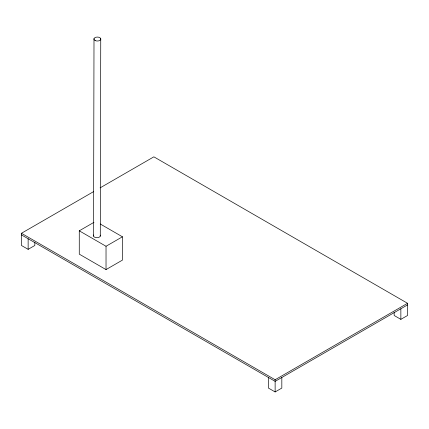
<?xml version="1.0" encoding="UTF-8"?>
<svg xmlns="http://www.w3.org/2000/svg" width="429" height="429" viewBox="0 0 429 429"><rect width="100%" height="100%" fill="white"/><g stroke="black" fill="none" stroke-linecap="round" stroke-linejoin="round"><path stroke-width="0.64" d="M93.543 236.095L94.005 38.653M100.289 236.1L100.745 38.658M34.829 242.171L34.829 245.479L28.142 249.34L21.45 245.479L21.45 233.279L93.731 191.548M100.091 187.881L153.866 156.832L407.55 303.292L407.55 315.492L400.858 319.353L394.171 315.492L394.171 312.183M100.23 223.976L122.431 236.792L122.431 260.119L106.027 269.589L79.268 254.145L79.268 230.818L93.978 222.324M79.268 230.818L106.027 246.267L122.431 236.792M21.45 233.279L275.134 379.745L407.55 303.292M407.55 304.906L275.134 381.354L21.45 234.888M268.441 377.493L268.441 388.079L275.134 391.94L281.826 388.079L281.826 377.493M400.858 308.767L400.858 319.353M275.134 379.745L275.134 391.94M106.027 246.267L106.027 269.589M28.142 238.755L28.142 249.34M100.214 235.151A3.437 1.984 -0.1 0 1 96.745 237.693A3.437 1.984 -0.1 0 1 93.731 234.969M95.41 40.675A3.437 1.984 -0.1 0 0 100.799 39.205A3.437 1.984 -0.1 0 0 95.914 37.248A3.437 1.984 -0.1 0 0 95.41 40.675"/></g></svg>
